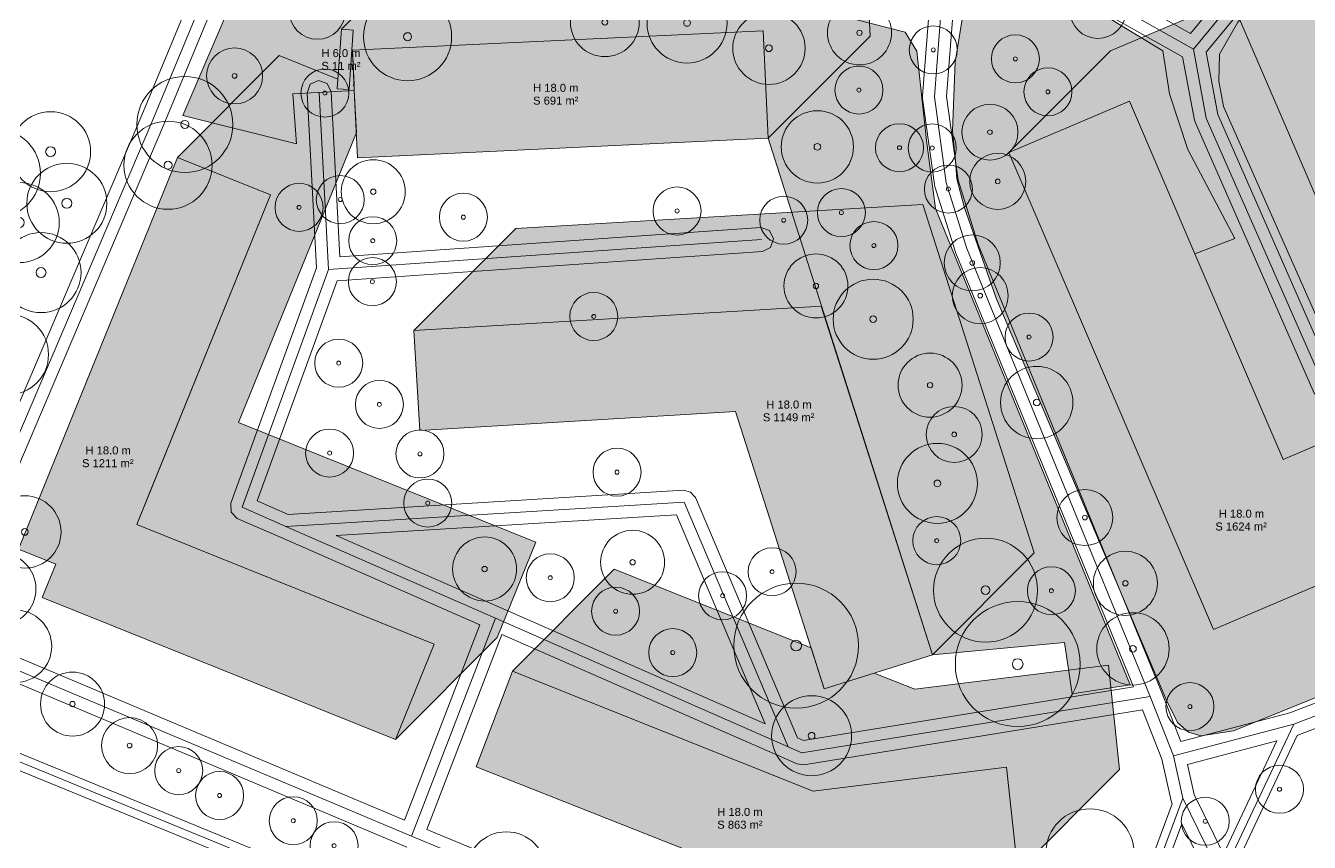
# Model space of a CAD drawing. Header units: metres. Extents: x -4 to 1086, y -7 to 929.
# Drawn here: x 339.7 to 500.1, y 417.3 to 519.3 of the extents above; entities that cross this region are included whole.
import ezdxf

# ---------------------------------------------------------------- set-up
doc = ezdxf.new("R2010")
doc.units = ezdxf.units.M
doc.header["$MEASUREMENT"] = 0
for name, color, linetype, lineweight, true_color in [('TPX_BUILDING_AREAS_TEXT', 7, 'CONTINUOUS', 0, 0x000000), ('TPX_BUILDING_HEIGHTS_TEXT', 7, 'CONTINUOUS', 0, 0x000000), ('TPX_BUILDINGS', 7, 'CONTINUOUS', 0, 0x000000), ('TPX_BUILDINGS_HATCH', 7, 'CONTINUOUS', 0, 0xf0f0f0), ('TPX_BUILDINGS_SHADOWS_HATCH', 7, 'CONTINUOUS', 0, 0x000000), ('TPX_BUILDINGS_SHADOWS_OUTLINES', 7, 'CONTINUOUS', 0, 0x000000), ('TPX_ROADS_AXES', 7, 'CONTINUOUS', 0, 0x323232), ('TPX_ROADS_CONTOURS', 7, 'CONTINUOUS', 0, 0x646464), ('TPX_VEGETATION_GREEN_SPACES', 7, 'CONTINUOUS', 0, 0x58ba48), ('TPX_VEGETATION_GREEN_SPACES_HATCH', 7, 'CONTINUOUS', 0, 0x58ba48), ('TPX_VEGETATION_TREES_INDIVIDUAL', 7, 'CONTINUOUS', 0, 0x136734)]:
    doc.layers.add(name, color=color, linetype=linetype, lineweight=lineweight, true_color=true_color)
doc.styles.add('TPX_TEXTE', font='arial.ttf')

# ---------------------------------------------------------------- blocks, each defined once
blk = doc.blocks.new('TREETR003_CR035')
at = {"layer": 'TPX_VEGETATION_TREES_INDIVIDUAL'}
for radius in [3.5, 0.292]:
    blk.add_circle((0, 0, 0.04), radius, dxfattribs=at)
blk = doc.blocks.new('TREETR003_CR030')
at = {"layer": 'TPX_VEGETATION_TREES_INDIVIDUAL'}
for radius in [3, 0.25]:
    blk.add_circle((0, 0, 0.04), radius, dxfattribs=at)
blk = doc.blocks.new('TREETR005_CR055')
at = {"layer": 'TPX_VEGETATION_TREES_INDIVIDUAL'}
for radius in [5.51, 0.5]:
    blk.add_circle((0, 0, 0.04), radius, dxfattribs=at)
blk = doc.blocks.new('TREETR004_CR043')
at = {"layer": 'TPX_VEGETATION_TREES_INDIVIDUAL'}
for radius in [4.3, 0.375]:
    blk.add_circle((0, 0, 0.04), radius, dxfattribs=at)
blk = doc.blocks.new('TREETR007_CR056')
at = {"layer": 'TPX_VEGETATION_TREES_INDIVIDUAL'}
for radius in [5.55, 0.708]:
    blk.add_circle((0, 0, 0.04), radius, dxfattribs=at)
blk = doc.blocks.new('TREETR007_CR078')
at = {"layer": 'TPX_VEGETATION_TREES_INDIVIDUAL'}
for radius in [7.8, 0.667]:
    blk.add_circle((0, 0, 0.04), radius, dxfattribs=at)
blk = doc.blocks.new('TREETR006_CR050')
at = {"layer": 'TPX_VEGETATION_TREES_INDIVIDUAL'}
for radius in [5, 0.625]:
    blk.add_circle((0, 0, 0.04), radius, dxfattribs=at)
blk = doc.blocks.new('TREETR003_CR040')
at = {"layer": 'TPX_VEGETATION_TREES_INDIVIDUAL'}
for radius in [4, 0.333]:
    blk.add_circle((0, 0, 0.04), radius, dxfattribs=at)
blk = doc.blocks.new('TREETR004_CR050')
at = {"layer": 'TPX_VEGETATION_TREES_INDIVIDUAL'}
for radius in [5, 0.417]:
    blk.add_circle((0, 0, 0.04), radius, dxfattribs=at)
blk = doc.blocks.new('TREETR004_CR045')
at = {"layer": 'TPX_VEGETATION_TREES_INDIVIDUAL'}
for radius in [4.52, 0.417]:
    blk.add_circle((0, 0, 0.04), radius, dxfattribs=at)
blk = doc.blocks.new('TREETR005_CR060')
at = {"layer": 'TPX_VEGETATION_TREES_INDIVIDUAL'}
for radius in [6, 0.5]:
    blk.add_circle((0, 0, 0.04), radius, dxfattribs=at)
blk = doc.blocks.new('TREETR005_CR065')
at = {"layer": 'TPX_VEGETATION_TREES_INDIVIDUAL'}
for radius in [6.5, 0.542]:
    blk.add_circle((0, 0, 0.04), radius, dxfattribs=at)

msp = doc.modelspace()

# ---------------------------------------------------------------- hatches: boundary and pattern name
at = {"layer": 'TPX_BUILDINGS_HATCH'}
for points in [[(379.15, 518.87), (378.61, 511.43), (380.1, 511.32), (380.63, 518.77), (379.15, 518.87)], [(431.85, 518.69), (380.52, 516.24), (380.76, 511.22), (381.17, 502.81), (432.5, 505.26), (431.85, 518.69)], [(477.65, 509.87), (462.57, 503.46), (488.14, 443.88), (535.24, 463.89), (528.88, 478.71), (496.87, 465.11), (485.83, 490.81), (477.65, 509.87)], [(358.67, 502.85), (338.78, 453.91), (343.44, 452.04), (341.75, 447.88), (385.9, 430.13), (390.74, 442.05), (353.57, 456.99), (370.29, 498.17), (358.67, 502.85)], [(439.11, 484.26), (388.21, 481.24), (388.96, 468.75), (428.4, 471.1), (439.49, 436.44), (453.03, 440.72), (439.11, 484.26)], [(400.52, 438.66), (396.01, 426.72), (435.83, 410.98), (463.7, 413.63), (462.29, 426.68), (438.11, 423.67), (400.52, 438.66)]]:
    msp.add_hatch(color=256, dxfattribs=at).paths.add_polyline_path(points)
at = {"layer": 'TPX_BUILDINGS_SHADOWS_HATCH'}
for points in [[(354.96, 460.41), (353.57, 456.99), (390.74, 442.05), (385.9, 430.13), (398.63, 442.86), (403.47, 454.78), (366.3, 469.72), (381.02, 505.97), (380.76, 511.22), (380.73, 511.82), (380.64, 511.86), (380.73, 511.95), (380.52, 516.24), (431.85, 518.69), (432.5, 505.26), (445.23, 517.99), (444.58, 531.42), (393.25, 528.97), (384.69, 520.41), (384.88, 523.01), (383.39, 523.11), (379.15, 518.87), (380.63, 518.77), (380.1, 511.32), (378.61, 511.43), (378.7, 512.64), (371.39, 515.58), (358.67, 502.85), (370.29, 498.17), (354.96, 460.41)], [(475.3, 516.19), (462.57, 503.46), (477.65, 509.87), (485.83, 490.81), (496.87, 465.11), (528.88, 478.71), (535.24, 463.89), (547.43, 476.08), (540.77, 491.09), (509.6, 477.84), (498.56, 503.53), (490.38, 522.6), (475.3, 516.19)], [(400.94, 493.97), (388.21, 481.24), (439.11, 484.26), (453.03, 440.72), (465.76, 453.45), (451.83, 496.99), (400.94, 493.97)], [(413.25, 451.39), (400.52, 438.66), (438.11, 423.67), (462.29, 426.68), (463.7, 413.63), (476.43, 426.36), (475.02, 439.4), (450.83, 436.4), (445.76, 438.42), (439.49, 436.44), (437.85, 441.58), (413.25, 451.39)]]:
    msp.add_hatch(color=256, dxfattribs=at).paths.add_polyline_path(points)
at = {"layer": 'TPX_VEGETATION_GREEN_SPACES_HATCH'}
for points in [[(488.92, 515.75), (488.81, 512.38), (489.4, 509.22), (501.28, 482.38), (503.27, 481.67), (506.16, 481.89), (526.98, 489.76), (528.37, 490.92), (528.44, 493.36), (513.93, 536.6), (513.11, 540.77), (511.7, 541.97), (509.81, 541.18), (491.18, 519.77), (488.92, 515.75)], [(372.55, 538.91), (359.32, 508.09), (373.55, 504.56), (373.07, 510.8), (380.76, 511.22), (380.52, 516.24), (431.85, 518.69), (432.5, 505.26), (453.03, 440.72), (469.52, 442.25), (470.49, 435.82), (477.74, 436.95), (453.39, 496.46), (452.29, 504.98), (451.07, 516.14), (449.62, 518.51), (430.64, 523.38), (393.83, 529.6), (381.35, 534.42), (372.55, 538.91)], [(455.85, 514.75), (455.55, 506.18), (455.9, 502.4), (456.07, 500.19), (457, 496.69), (461, 485.26), (482.34, 434.93), (483.69, 432.22), (485.03, 431.06), (486.58, 430.58), (490.64, 431.23), (540.95, 451.53), (535.24, 463.89), (488.14, 443.88), (462.57, 503.46), (477.65, 509.87), (485.83, 490.81), (490.84, 492.72), (484.97, 503.84), (482.66, 510.81), (481.82, 516.18), (458.57, 530.34), (457.75, 526.29), (455.85, 514.75)]]:
    msp.add_hatch(color=256, dxfattribs=at).paths.add_polyline_path(points)

# ---------------------------------------------------------------- linework, layer by layer
at = {"layer": 'TPX_BUILDINGS', "elevation": 0.04}
for points in [[(379.15, 518.87), (378.61, 511.43), (380.1, 511.32), (380.63, 518.77)], [(431.85, 518.69), (380.52, 516.24), (380.76, 511.22), (381.17, 502.81), (432.5, 505.26)], [(477.65, 509.87), (462.57, 503.46), (488.14, 443.88), (535.24, 463.89), (528.88, 478.71), (496.87, 465.11), (485.83, 490.81)], [(358.67, 502.85), (338.78, 453.91), (343.44, 452.04), (341.75, 447.88), (385.9, 430.13), (390.74, 442.05), (353.57, 456.99), (370.29, 498.17)], [(439.11, 484.26), (388.21, 481.24), (388.96, 468.75), (428.4, 471.1), (439.49, 436.44), (453.03, 440.72)], [(400.52, 438.66), (396.01, 426.72), (435.83, 410.98), (463.7, 413.63), (462.29, 426.68), (438.11, 423.67)]]:
    msp.add_lwpolyline(points, close=True, dxfattribs=at)
at = {"layer": 'TPX_BUILDINGS_SHADOWS_OUTLINES', "elevation": 0.04}
msp.add_lwpolyline([(383.39, 523.11), (379.15, 518.87), (380.63, 518.77), (380.1, 511.32), (378.61, 511.43), (378.7, 512.64), (371.39, 515.58), (358.67, 502.85), (370.29, 498.17), (354.96, 460.41), (353.57, 456.99), (390.74, 442.05), (385.9, 430.13), (398.63, 442.86), (403.47, 454.78), (366.3, 469.72), (381.02, 505.97), (380.76, 511.22), (380.73, 511.82), (380.64, 511.86), (380.73, 511.95), (380.52, 516.24), (431.85, 518.69), (432.5, 505.26), (445.23, 517.99), (444.58, 531.42)], dxfattribs=at)
for points in [[(475.3, 516.19), (462.57, 503.46), (477.65, 509.87), (485.83, 490.81), (496.87, 465.11), (528.88, 478.71), (535.24, 463.89), (547.43, 476.08), (540.77, 491.09), (509.6, 477.84), (498.56, 503.53), (490.38, 522.6)], [(400.94, 493.97), (388.21, 481.24), (439.11, 484.26), (453.03, 440.72), (465.76, 453.45), (451.83, 496.99)], [(413.25, 451.39), (400.52, 438.66), (438.11, 423.67), (462.29, 426.68), (463.7, 413.63), (476.43, 426.36), (475.02, 439.4), (450.83, 436.4), (445.76, 438.42), (439.49, 436.44), (437.85, 441.58)]]:
    msp.add_lwpolyline(points, close=True, dxfattribs=at)
at = {"layer": 'TPX_ROADS_AXES', "elevation": 0.03}
for points in [[(551.05, 576.79), (546.78, 573.8), (538.57, 568.03), (513.53, 549.33), (506.38, 541.52), (485.64, 516.4)], [(328.14, 443.21), (355.58, 507.56), (365.83, 532.3), (370.54, 542.87)], [(457.04, 532.49), (485.64, 516.4), (487.26, 507.77), (502.11, 473.99), (533.34, 487.81)], [(454.18, 521.9), (453.28, 510.41)], [(366.75, 459.14), (377.54, 488.85), (376.37, 510.98)], [(453.28, 510.41), (454.76, 499.69), (457.34, 491.46), (480.26, 435.52), (483.15, 428.08)], [(377.54, 488.85), (431.67, 492.59)], [(578.46, 462.74), (548.1, 451.14), (498.18, 432.05), (483.15, 428.08)], [(480.26, 435.52), (436.7, 428.46), (434.99, 429.21), (398.39, 445.27), (372.22, 456.73), (366.75, 459.14)], [(372.22, 456.73), (422.01, 459.77), (434.99, 429.21)], [(381.16, 410.01), (327.62, 431.94), (324.73, 433.12), (322.28, 434.18), (288.84, 447.4), (270.44, 454.68)], [(387.89, 418.04), (398.39, 445.27)], [(328.14, 443.21), (387.89, 418.04), (429.48, 400.82), (440.89, 399.66), (450.14, 399.98), (476.76, 402.43), (491.25, 405.65)], [(489.14, 412.94), (498.18, 432.05)], [(483.15, 428.08), (484.31, 422.78), (489.14, 412.94), (491.25, 405.65)], [(476.76, 402.43), (484.31, 422.78)]]:
    msp.add_lwpolyline(points, dxfattribs=at)
at = {"layer": 'TPX_ROADS_CONTOURS', "elevation": 0.03}
for points in [[(459.06, 533.07), (464.7, 543.5), (478.15, 560.06), (491.88, 572.9), (492.02, 573.05), (493.09, 574.36), (526.25, 608.01), (531.45, 605.22), (537.23, 598.69), (546.1, 583.11), (549.11, 577.27), (537.71, 569.26), (537.67, 569.24), (512.63, 550.53), (512.42, 550.34), (505.27, 542.53), (505.22, 542.47), (485.28, 518.32)], [(290.14, 447.96), (310.63, 498.92), (339.22, 570.05), (340.04, 572.1), (374.72, 558.22), (369.15, 543.44), (364.46, 532.91), (364.44, 532.87), (354.2, 508.14), (326.76, 443.8), (326.72, 443.69), (323.66, 434.67), (322.64, 435.11)], [(487.24, 515.99), (507.51, 540.53), (512.89, 546.41), (531.5, 488.64), (502.88, 475.97), (488.7, 508.22)], [(454.79, 510.46), (455.66, 521.64), (457.98, 530.24), (484.29, 515.44), (485.78, 507.5), (485.89, 507.17), (500.73, 473.39), (501.57, 472.59), (502.72, 472.62), (533.01, 486.03), (541.78, 465.38), (546.64, 452.19), (497.72, 433.48), (484.06, 429.88), (481.65, 436.09), (458.76, 491.96), (456.23, 500.02)], [(490.52, 413.52), (498.61, 430.62), (498.72, 430.65), (548.63, 449.74), (577.75, 460.86), (593.31, 430.61), (593.43, 430.51), (593.48, 430.36), (603.63, 417.71), (603.65, 417.69), (615.68, 403.3), (598.78, 389.15), (560.03, 385.3), (541.4, 411.68), (540.63, 412.24), (539.68, 412.23), (508.01, 401.03), (507.98, 401.01), (498.73, 397.5), (492.62, 406.3), (490.58, 413.36)], [(378.51, 455.61), (421.05, 458.21), (432.13, 432.1), (398.99, 446.64)], [(389.82, 418.87), (399.22, 443.26), (434.39, 427.84), (436.09, 427.09), (436.94, 426.98), (479.3, 433.84), (481.71, 427.65), (482.85, 422.45), (482.98, 422.07), (476.23, 403.89), (450.05, 401.48), (440.94, 401.16), (429.85, 402.29)], [(484.92, 427), (496.08, 429.95), (489.4, 415.82), (485.74, 423.27)], [(478.54, 404.36), (484.2, 419.6), (487.73, 412.4), (489.37, 406.77)]]:
    msp.add_lwpolyline(points, close=True, dxfattribs=at)
for points in [[(452.58, 520.66), (451.79, 510.53), (451.8, 510.21), (453.27, 499.49), (453.33, 499.24), (455.91, 491.01), (455.95, 490.89), (478.16, 436.7), (436.89, 430.01), (436.14, 430.34), (423.4, 460.36), (422.8, 461.05), (421.92, 461.27), (372.49, 458.25), (368.64, 459.94), (378.62, 487.42), (431.77, 491.09), (432.8, 491.6), (433.17, 492.69), (432.66, 493.72), (431.57, 494.08), (378.96, 490.45), (377.86, 511.06), (377.37, 512.1), (376.29, 512.48), (375.25, 511.99), (374.87, 510.9), (376.03, 489.07), (365.34, 459.65), (365.37, 458.55), (366.14, 457.76), (371.62, 455.36), (396.47, 444.47), (387.05, 420.03), (330.11, 444.01), (356.96, 506.97), (356.97, 506.98), (367.21, 531.71)], [(381.54, 410.93), (328, 432.87), (326.44, 433.51), (329.05, 441.2), (387.31, 416.66)], [(312.02, 398.57), (325.73, 431.64), (327.25, 431.02), (380.78, 409.08)]]:
    msp.add_lwpolyline(points, dxfattribs=at)
at = {"layer": 'TPX_VEGETATION_GREEN_SPACES', "elevation": 0}
for points in [[(488.92, 515.75), (488.81, 512.38), (489.4, 509.22), (501.28, 482.38), (503.27, 481.67), (506.16, 481.89), (526.98, 489.76), (528.37, 490.92), (528.44, 493.36), (513.93, 536.6), (513.11, 540.77), (511.7, 541.97), (509.81, 541.18), (491.18, 519.77)], [(372.55, 538.91), (359.32, 508.09), (373.55, 504.56), (373.07, 510.8), (380.76, 511.22), (380.52, 516.24), (431.85, 518.69), (432.5, 505.26), (453.03, 440.72), (469.52, 442.25), (470.49, 435.82), (477.74, 436.95), (453.39, 496.46), (452.29, 504.98), (451.07, 516.14), (449.62, 518.51), (430.64, 523.38), (393.83, 529.6), (381.35, 534.42)], [(455.85, 514.75), (455.55, 506.18), (455.9, 502.4), (456.07, 500.19), (457, 496.69), (461, 485.26), (482.34, 434.93), (483.69, 432.22), (485.03, 431.06), (486.58, 430.58), (490.64, 431.23), (540.95, 451.53), (535.24, 463.89), (488.14, 443.88), (462.57, 503.46), (477.65, 509.87), (485.83, 490.81), (490.84, 492.72), (484.97, 503.84), (482.66, 510.81), (481.82, 516.18), (458.57, 530.34), (457.75, 526.29)]]:
    msp.add_lwpolyline(points, close=True, dxfattribs=at)

# ---------------------------------------------------------------- block references
at = {"layer": 'TPX_VEGETATION_TREES_INDIVIDUAL'}
for name, p in [('TREETR003_CR035', (473.72, 521.21, 0.04)), ('TREETR003_CR035', (376.15, 521.12, 0.04)), ('TREETR005_CR055', (387.42, 517.94, 0.04)), ('TREETR004_CR043', (412.08, 519.75, 0.04)), ('TREETR004_CR050', (422.35, 519.65, 0.04)), ('TREETR003_CR040', (443.91, 518.42, 0.04)), ('TREETR004_CR045', (432.59, 516.49, 0.04)), ('TREETR003_CR030', (453.13, 516.29, 0.04)), ('TREETR003_CR030', (463.39, 515.17, 0.04)), ('TREETR003_CR035', (365.8, 513.04, 0.04)), ('TREETR003_CR030', (377.08, 510.89, 0.04)), ('TREETR003_CR030', (443.84, 511.27, 0.04)), ('TREETR003_CR030', (467.46, 511.05, 0.04)), ('TREETR005_CR060', (359.58, 506.97, 0.04)), ('TREETR004_CR045', (438.64, 504.17, 0.04)), ('TREETR003_CR035', (460.22, 506.01, 0.04)), ('TREETR006_CR050', (342.8, 503.57, 0.04)), ('TREETR005_CR055', (357.48, 501.88, 0.04)), ('TREETR003_CR030', (448.91, 504.07, 0.04)), ('TREETR007_CR056', (335.98, 500.86, 0.04)), ('TREETR003_CR030', (453.01, 504.03, 0.04)), ('TREETR003_CR040', (383.13, 498.57, 0.04)), ('TREETR003_CR035', (461.19, 499.86, 0.04)), ('TREETR006_CR050', (344.83, 497.12, 0.04)), ('TREETR003_CR030', (455.02, 498.9, 0.04)), ('TREETR006_CR050', (338.89, 494.71, 0.04)), ('TREETR003_CR030', (373.86, 496.61, 0.04)), ('TREETR003_CR030', (379.01, 497.59, 0.04)), ('TREETR003_CR030', (421.1, 496.16, 0.04)), ('TREETR003_CR030', (394.39, 495.39, 0.04)), ('TREETR003_CR030', (434.44, 495.01, 0.04)), ('TREETR003_CR030', (441.64, 495.96, 0.04)), ('TREETR003_CR030', (383.07, 492.44, 0.04)), ('TREETR003_CR030', (445.71, 491.84, 0.04)), ('TREETR006_CR050', (341.6, 488.47, 0.04)), ('TREETR003_CR035', (458.01, 489.68, 0.04)), ('TREETR003_CR030', (383.02, 487.33, 0.04)), ('TREETR003_CR040', (438.47, 486.8, 0.04)), ('TREETR003_CR035', (459, 485.58, 0.04)), ('TREETR004_CR050', (445.62, 482.64, 0.04)), ('TREETR003_CR030', (410.7, 482.98, 0.04)), ('TREETR006_CR050', (337.54, 478.23, 0.04)), ('TREETR003_CR030', (465.11, 480.41, 0.04)), ('TREETR003_CR030', (378.81, 477.15, 0.04)), ('TREETR003_CR040', (452.73, 474.4, 0.04)), ('TREETR004_CR045', (466.06, 472.23, 0.04)), ('TREETR003_CR030', (383.9, 471.99, 0.04)), ('TREETR003_CR035', (455.75, 468.24, 0.04)), ('TREETR003_CR030', (377.68, 465.92, 0.04)), ('TREETR003_CR030', (388.97, 465.81, 0.04)), ('TREETR004_CR050', (453.64, 462.13, 0.04)), ('TREETR003_CR030', (413.6, 463.53, 0.04)), ('TREETR003_CR030', (389.94, 459.67, 0.04)), ('TREETR004_CR045', (339.58, 456.06, 0.04)), ('TREETR003_CR035', (472.08, 457.86, 0.04)), ('TREETR003_CR030', (453.57, 454.97, 0.04)), ('TREETR003_CR040', (415.55, 452.27, 0.04)), ('TREETR003_CR040', (397.05, 451.43, 0.04)), ('TREETR005_CR065', (459.67, 448.78, 0.04)), ('TREETR004_CR045', (336.44, 448.94, 0.04)), ('TREETR003_CR030', (405.26, 450.33, 0.04)), ('TREETR003_CR030', (432.99, 451.08, 0.04)), ('TREETR003_CR040', (477.14, 449.64, 0.04)), ('TREETR003_CR030', (426.8, 448.08, 0.04)), ('TREETR003_CR030', (467.89, 448.71, 0.04)), ('TREETR007_CR078', (435.99, 441.86, 0.04)), ('TREETR003_CR030', (413.43, 446.16, 0.04)), ('TREETR004_CR045', (338.42, 441.77, 0.04)), ('TREETR007_CR078', (463.69, 439.55, 0.04)), ('TREETR004_CR045', (478.09, 441.45, 0.04)), ('TREETR003_CR030', (420.57, 440.98, 0.04)), ('TREETR003_CR040', (345.54, 434.55, 0.04)), ('TREETR003_CR030', (485.21, 434.23, 0.04)), ('TREETR004_CR050', (437.93, 430.6, 0.04)), ('TREETR003_CR035', (352.68, 429.37, 0.04)), ('TREETR003_CR030', (358.81, 426.24, 0.04)), ('TREETR003_CR030', (496.41, 423.91, 0.04)), ('TREETR003_CR030', (363.92, 423.13, 0.04)), ('TREETR003_CR030', (373.13, 419.98, 0.04)), ('TREETR003_CR030', (487.13, 419.91, 0.04)), ('TREETR005_CR055', (472.71, 415.96, 0.04)), ('TREETR003_CR030', (378.24, 416.86, 0.04)), ('TREETR004_CR050', (399.77, 413.59, 0.04))]:
    msp.add_blockref(name, p, dxfattribs=at)

# ---------------------------------------------------------------- texts
at = {"layer": 'TPX_BUILDING_AREAS_TEXT', "style": 'TPX_TEXTE'}
for s, p in [('S 11 m²', (376.65, 513.79, 0.05)), ('S 691 m²', (403.11, 509.45, 0.05)), ('S 1149 m²', (431.83, 469.88, 0.05)), ('S 1211 m²', (346.73, 464.15, 0.05)), ('S 1624 m²', (488.39, 456.24, 0.05)), ('S 863 m²', (426.13, 418.98, 0.05))]:
    msp.add_text(s, height=1, dxfattribs=at).set_placement(p)
at = {"layer": 'TPX_BUILDING_HEIGHTS_TEXT', "style": 'TPX_TEXTE'}
for s, p in [('H 6.0 m', (376.65, 515.39, 0.05)), ('H 18.0 m', (403.11, 511.05, 0.05)), ('H 18.0 m', (432.26, 471.48, 0.05)), ('H 18.0 m', (347.16, 465.75, 0.05)), ('H 18.0 m', (488.82, 457.84, 0.05)), ('H 18.0 m', (426.13, 420.58, 0.05))]:
    msp.add_text(s, height=1, dxfattribs=at).set_placement(p)

doc.saveas('drawing.dxf')
